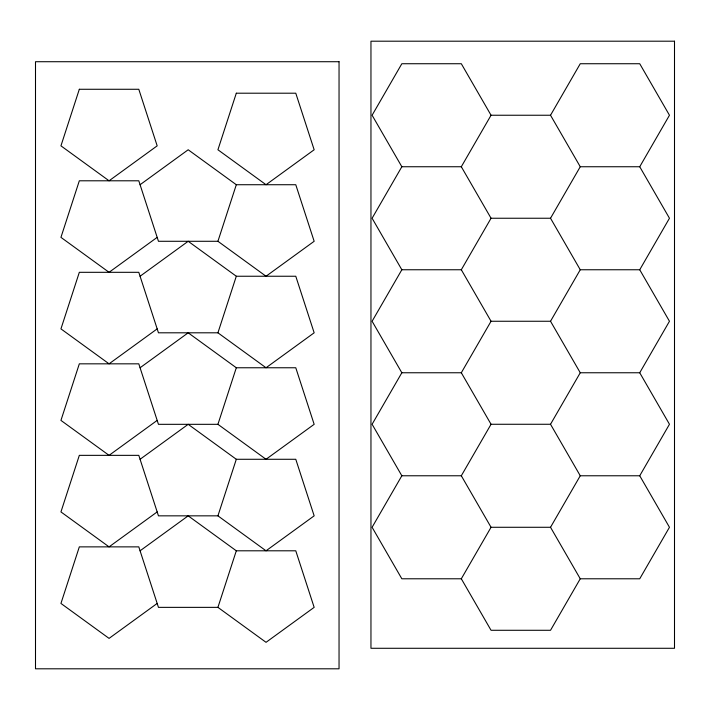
<?xml version="1.0" encoding="UTF-8"?>
<svg xmlns="http://www.w3.org/2000/svg" width="710" height="710" viewBox="0 0 710 710"><rect width="100%" height="100%" fill="white"/><g stroke="black" fill="none" stroke-linecap="round" stroke-linejoin="round"><path stroke-width="1.06" d="M236.306 184.724L295.777 184.724L314.157 241.285L266.037 276.243L217.926 241.285L236.306 184.724L188.185 149.766L140.074 184.724M236.306 276.243L295.777 276.243L314.157 332.804L266.037 367.762L217.926 332.804L236.306 276.243L188.185 241.285L140.074 276.243M236.306 367.762L295.777 367.762L314.157 424.323L266.037 459.281L217.926 424.323L236.306 367.762L188.185 332.804L140.074 367.762M217.926 515.842L236.306 459.281L295.777 459.281L314.157 515.842L266.037 550.8L217.926 515.842L158.454 515.842L138.796 455.35L79.325 455.35L60.945 511.919L109.065 546.869L157.176 511.919M236.306 550.8L295.777 550.8L314.157 607.361L266.037 642.319L217.926 607.361L236.306 550.8L188.185 515.842L140.074 550.8M491.054 527.281L461.314 475.771L491.054 424.269L461.314 372.759L491.054 321.257L461.314 269.756L491.054 218.245L461.314 166.743L491.054 115.242L461.314 63.731L401.842 63.731L372.102 115.242L401.842 166.743L372.102 218.245L401.842 269.756L372.102 321.257L401.842 372.759L372.102 424.269L401.842 475.771L372.102 527.281L401.842 578.783L461.314 578.783L491.054 527.281L550.525 527.281L580.256 578.783L639.737 578.783L669.468 527.281L639.737 475.771L669.468 424.269L639.737 372.759L669.468 321.257L639.737 269.756L669.468 218.245L639.737 166.743L669.468 115.242L639.737 63.731L580.256 63.731L550.525 115.242L580.256 166.743L550.525 218.245L580.256 269.756L639.737 269.756M491.054 321.257L550.525 321.257L580.256 269.756M639.737 475.771L580.256 475.771L550.525 424.269L580.256 372.759L550.525 321.257M550.525 527.281L580.256 475.771M580.256 578.783L550.525 630.285L491.054 630.285L461.314 578.783M157.176 237.362L109.065 272.312L60.945 237.362L79.325 180.793L138.796 180.793L158.454 241.285L217.926 241.285M157.176 328.881L109.065 363.831L60.945 328.881L79.325 272.312L138.796 272.312L158.454 332.804L217.926 332.804M157.176 420.4L109.065 455.35L60.945 420.4L79.325 363.831L138.796 363.831L158.454 424.323L217.926 424.323M140.074 459.281L188.185 424.323L236.306 459.281M157.176 603.438L109.065 638.388L60.945 603.438L79.325 546.869L138.796 546.869L158.454 607.361L217.926 607.361M491.054 115.242L550.525 115.242M401.842 166.743L461.314 166.743M580.256 166.743L639.737 166.743M491.054 218.245L550.525 218.245M401.842 269.756L461.314 269.756M401.842 372.759L461.314 372.759M580.256 372.759L639.737 372.759M491.054 424.269L550.525 424.269M401.842 475.771L461.314 475.771M79.325 89.274L60.945 145.843L109.065 180.793L157.176 145.843L138.796 89.274L79.325 89.274M236.306 93.205L217.926 149.766L266.037 184.724L314.157 149.766L295.777 93.205L236.306 93.205M674.5 41.198L370.957 41.198L370.957 648.283L674.5 648.283L674.5 41.198M339.043 61.717L35.5 61.717L35.5 668.802L339.043 668.802L339.043 61.717"/></g></svg>
